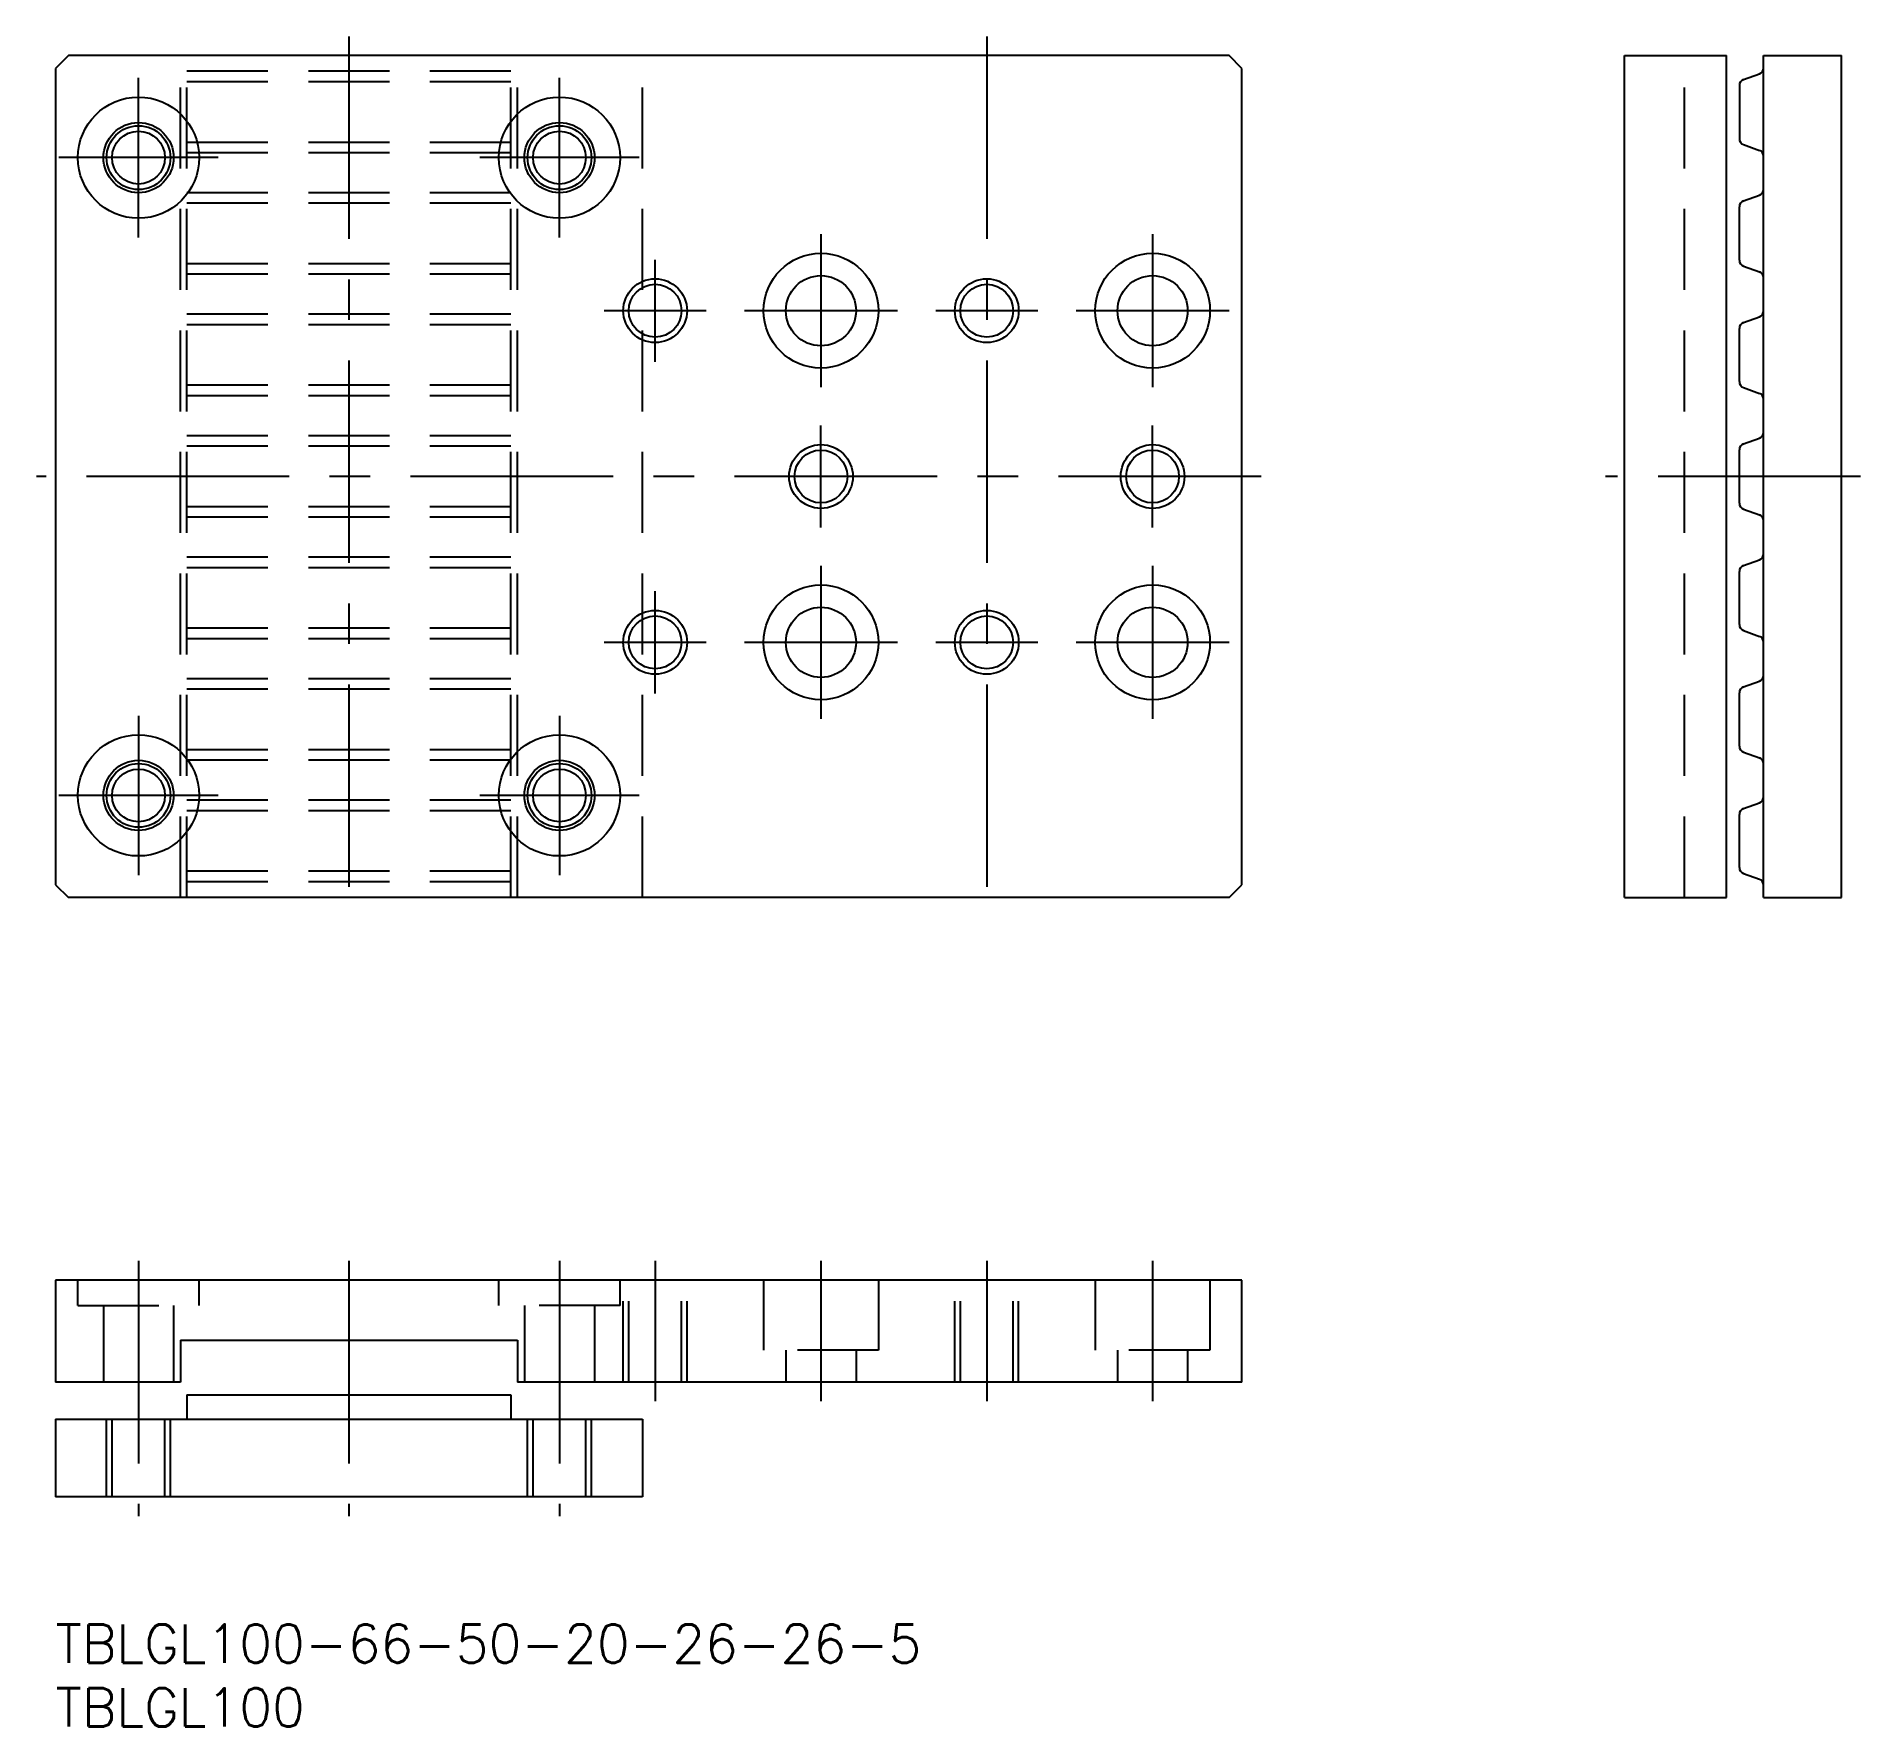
# Model space of a CAD drawing. Extents: x -2 to 142, y -8 to 124.
import ezdxf

# ---------------------------------------------------------------- set-up
doc = ezdxf.new("R2010")
doc.units = 0
doc.header["$LTSCALE"] = 0.5
doc.linetypes.add('CENTER', pattern=[50.8, 31.75, -6.35, 6.35, -6.35])
doc.linetypes.add('DASHED', pattern=[19.05, 12.7, -6.35])
for name, color, linetype in [('MSM_CENTER', 1, 'CENTER'), ('MSM_CONTINUOUS', 7, 'CONTINUOUS'), ('MSM_DASHED', 4, 'DASHED'), ('MSM_NARROW', 5, 'CONTINUOUS'), ('MSM_PART_NUMBER', 7, 'CONTINUOUS')]:
    doc.layers.add(name, color=color, linetype=linetype)
doc.styles.get("Standard").update_dxf_attribs({"font": 'txt.shx', "height": 2, "bigfont": 'bigfont.shx'})

# ---------------------------------------------------------------- blocks, each defined once
blk = doc.blocks.new('*U55')
at = {"layer": 'MSM_PART_NUMBER'}
blk.add_text('TBLGL100-66-50-20-26-26-5', height=3, dxfattribs=at).set_placement((0, -3))
blk = doc.blocks.new('*U56')
at = {"layer": 'MSM_PART_NUMBER'}
blk.add_text('TBLGL100', height=3, dxfattribs=at).set_placement((0, -8))

msp = doc.modelspace()

# ---------------------------------------------------------------- linework, layer by layer
at = {"layer": 'MSM_CENTER'}
for p, q in [((23, 124.5), (23, 55.5)), ((73, 124.5), (73, 55.5)), ((6.5, 108.75), (6.5, 121.25)), ((39.5, 108.75), (39.5, 121.25)), ((12.75, 115), (0.25, 115)), ((45.75, 115), (33.25, 115)), ((60, 109), (60, 97)), ((86, 109), (86, 97)), ((47, 99), (47, 107)), ((51, 103), (43, 103)), ((66, 103), (54, 103)), ((77, 103), (69, 103)), ((92, 103), (80, 103)), ((60, 86), (60, 94)), ((86, 86), (86, 94)), ((94.5, 90), (-1.5, 90)), ((141.5, 90), (121.5, 90)), ((60, 83), (60, 71)), ((86, 83), (86, 71)), ((47, 73), (47, 81)), ((51, 77), (43, 77)), ((66, 77), (54, 77)), ((77, 77), (69, 77)), ((92, 77), (80, 77)), ((6.5, 71.25), (6.5, 58.75)), ((39.5, 71.25), (39.5, 58.75)), ((12.75, 65), (0.25, 65)), ((45.75, 65), (33.25, 65)), ((6.5, 28.5), (6.5, 8.5)), ((23, 28.5), (23, 8.5)), ((39.5, 28.5), (39.5, 8.5)), ((47, 28.5), (47, 17.5)), ((60, 28.5), (60, 17.5)), ((73, 28.5), (73, 17.5)), ((86, 28.5), (86, 17.5))]:
    msp.add_line(p, q, dxfattribs=at)
at = {"layer": 'MSM_CONTINUOUS'}
for p, q in [((1, 123), (0, 122)), ((92, 123), (1, 123)), ((93, 122), (92, 123)), ((123, 57), (123, 123)), ((123, 123), (131, 123)), ((131, 57), (131, 123)), ((133.9, 57), (133.9, 123)), ((133.9, 123), (140, 123)), ((140, 57), (140, 123)), ((0, 122), (0, 58)), ((93, 58), (93, 122)), ((132.33, 121.13), (133.57, 121.58)), ((132, 120.66), (132, 116.49)), ((132.33, 116.02), (133.57, 115.57)), ((132.33, 111.61), (133.57, 112.06)), ((132, 106.96), (132, 111.14)), ((132.33, 106.49), (133.57, 106.04)), ((132, 97.44), (132, 101.61)), ((132.33, 102.08), (133.57, 102.53)), ((132.33, 96.97), (133.57, 96.52)), ((132.33, 92.56), (133.57, 93.01)), ((132, 87.91), (132, 92.09)), ((132.33, 87.44), (133.57, 86.99)), ((132.33, 83.03), (133.57, 83.48)), ((132, 78.39), (132, 82.56)), ((132.33, 77.92), (133.57, 77.47)), ((132, 68.86), (132, 73.04)), ((132.33, 73.51), (133.57, 73.96)), ((132.33, 68.39), (133.57, 67.94)), ((132.33, 63.98), (133.57, 64.43)), ((132, 59.34), (132, 63.51)), ((132.33, 58.87), (133.57, 58.42)), ((0, 58), (1, 57)), ((92, 57), (93, 58)), ((92, 57), (1, 57)), ((123, 57), (131, 57)), ((133.9, 57), (140, 57)), ((0, 27), (0, 19)), ((93, 27), (0, 27)), ((93, 19), (93, 27)), ((9.8, 22.3), (36.2, 22.3)), ((9.8, 22.3), (9.8, 19)), ((36.2, 22.3), (36.2, 19)), ((9.8, 19), (0, 19)), ((93, 19), (36.2, 19)), ((10.3, 18), (35.7, 18)), ((10.3, 18), (10.3, 16.1)), ((35.7, 18), (35.7, 16.1)), ((0, 16.1), (46, 16.1)), ((0, 16.1), (0, 10)), ((46, 16.1), (46, 10)), ((46, 10), (0, 10))]:
    msp.add_line(p, q, dxfattribs=at)
for centre, radius in [((6.5, 115), 4.75), ((39.5, 115), 4.75), ((6.5, 115), 2.75), ((39.5, 115), 2.75), ((6.5, 115), 2.07), ((39.5, 115), 2.07), ((60, 103), 4.5), ((86, 103), 4.5), ((47, 103), 2.07), ((60, 103), 2.75), ((73, 103), 2.07), ((86, 103), 2.75), ((60, 90), 2.07), ((86, 90), 2.07), ((60, 77), 4.5), ((86, 77), 4.5), ((47, 77), 2.07), ((60, 77), 2.75), ((73, 77), 2.07), ((86, 77), 2.75), ((6.5, 65), 4.75), ((39.5, 65), 4.75), ((6.5, 65), 2.75), ((39.5, 65), 2.75), ((6.5, 65), 2.07), ((39.5, 65), 2.07)]:
    msp.add_circle(centre, radius, dxfattribs=at)
for centre, start, end in [((133.4, 122.05), 290, 0), ((132.5, 120.66), 110, 180), ((132.5, 116.49), 180, 250), ((133.4, 115.1), 0, 70), ((132.5, 111.14), 110, 180), ((133.4, 112.53), 290, 0), ((132.5, 106.96), 180, 250), ((133.4, 105.57), 0, 70), ((133.4, 103), 290, 0), ((132.5, 101.61), 110, 180), ((132.5, 97.44), 180, 250), ((133.4, 96.05), 0, 70), ((133.4, 93.48), 290, 0), ((132.5, 92.09), 110, 180), ((132.5, 87.91), 180, 250), ((133.4, 86.52), 0, 70), ((132.5, 82.56), 110, 180), ((133.4, 83.95), 290, 0), ((132.5, 78.39), 180, 250), ((133.4, 77), 0, 70), ((133.4, 74.43), 290, 0), ((132.5, 73.04), 110, 180), ((132.5, 68.86), 180, 250), ((133.4, 67.47), 0, 70), ((133.4, 64.9), 290, 0), ((132.5, 63.51), 110, 180), ((132.5, 59.34), 180, 250), ((133.4, 57.95), 0, 70)]:
    msp.add_arc(centre, 0.5, start, end, dxfattribs=at)
at = {"layer": 'MSM_DASHED'}
for p, q in [((9.8, 57), (9.8, 123)), ((10.3, 57), (10.3, 123)), ((35.7, 57), (35.7, 123)), ((36.2, 57), (36.2, 123)), ((46, 57), (46, 123)), ((127.7, 57), (127.7, 123)), ((35.7, 121.77), (10.3, 121.77)), ((35.7, 120.95), (10.3, 120.95)), ((35.7, 116.2), (10.3, 116.2)), ((35.7, 115.38), (10.3, 115.38)), ((35.7, 112.24), (10.3, 112.24)), ((35.7, 111.42), (10.3, 111.42)), ((35.7, 106.68), (10.3, 106.68)), ((35.7, 105.86), (10.3, 105.86)), ((35.7, 102.72), (10.3, 102.72)), ((35.7, 101.9), (10.3, 101.9)), ((35.7, 97.15), (10.3, 97.15)), ((35.7, 96.33), (10.3, 96.33)), ((35.7, 93.19), (10.3, 93.19)), ((35.7, 92.37), (10.3, 92.37)), ((35.7, 87.63), (10.3, 87.63)), ((35.7, 86.81), (10.3, 86.81)), ((35.7, 83.67), (10.3, 83.67)), ((35.7, 82.85), (10.3, 82.85)), ((35.7, 78.1), (10.3, 78.1)), ((35.7, 77.28), (10.3, 77.28)), ((35.7, 74.14), (10.3, 74.14)), ((35.7, 73.32), (10.3, 73.32)), ((35.7, 68.58), (10.3, 68.58)), ((35.7, 67.76), (10.3, 67.76)), ((35.7, 64.62), (10.3, 64.62)), ((35.7, 63.8), (10.3, 63.8)), ((35.7, 59.05), (10.3, 59.05)), ((35.7, 58.23), (10.3, 58.23)), ((1.75, 25), (1.75, 27)), ((11.25, 25), (11.25, 27)), ((34.75, 25), (34.75, 27)), ((44.25, 25), (44.25, 27)), ((44.5, 19), (44.5, 27)), ((44.93, 19), (44.93, 27)), ((49.07, 19), (49.07, 27)), ((49.5, 19), (49.5, 27)), ((55.5, 27), (55.5, 21.5)), ((64.5, 27), (64.5, 21.5)), ((70.5, 19), (70.5, 27)), ((70.93, 19), (70.93, 27)), ((75.07, 19), (75.07, 27)), ((75.5, 19), (75.5, 27)), ((81.5, 27), (81.5, 21.5)), ((90.5, 27), (90.5, 21.5)), ((1.75, 25), (11.25, 25)), ((3.75, 25), (3.75, 19)), ((9.25, 25), (9.25, 19)), ((44.25, 25), (34.75, 25)), ((36.75, 25), (36.75, 19)), ((42.25, 25), (42.25, 19)), ((64.5, 21.5), (55.5, 21.5)), ((57.25, 21.5), (57.25, 19)), ((62.75, 21.5), (62.75, 19)), ((90.5, 21.5), (81.5, 21.5)), ((83.25, 21.5), (83.25, 19)), ((88.75, 21.5), (88.75, 19)), ((4, 10), (4, 16.1)), ((4.43, 10), (4.43, 16.1)), ((8.57, 10), (8.57, 16.1)), ((9, 10), (9, 16.1)), ((37, 10), (37, 16.1)), ((37.43, 10), (37.43, 16.1)), ((41.57, 10), (41.57, 16.1)), ((42, 10), (42, 16.1))]:
    msp.add_line(p, q, dxfattribs=at)
at = {"layer": 'MSM_NARROW'}
for centre in [(6.5, 115), (39.5, 115), (47, 103), (73, 103), (60, 90), (86, 90), (47, 77), (73, 77), (6.5, 65), (39.5, 65)]:
    msp.add_circle(centre, 2.5, dxfattribs=at)

# ---------------------------------------------------------------- block references
at = {"layer": 'MSM_CONTINUOUS'}
for name in ['*U55', '*U56']:
    msp.add_blockref(name, (0, 0), dxfattribs=at)

doc.saveas('drawing.dxf')
